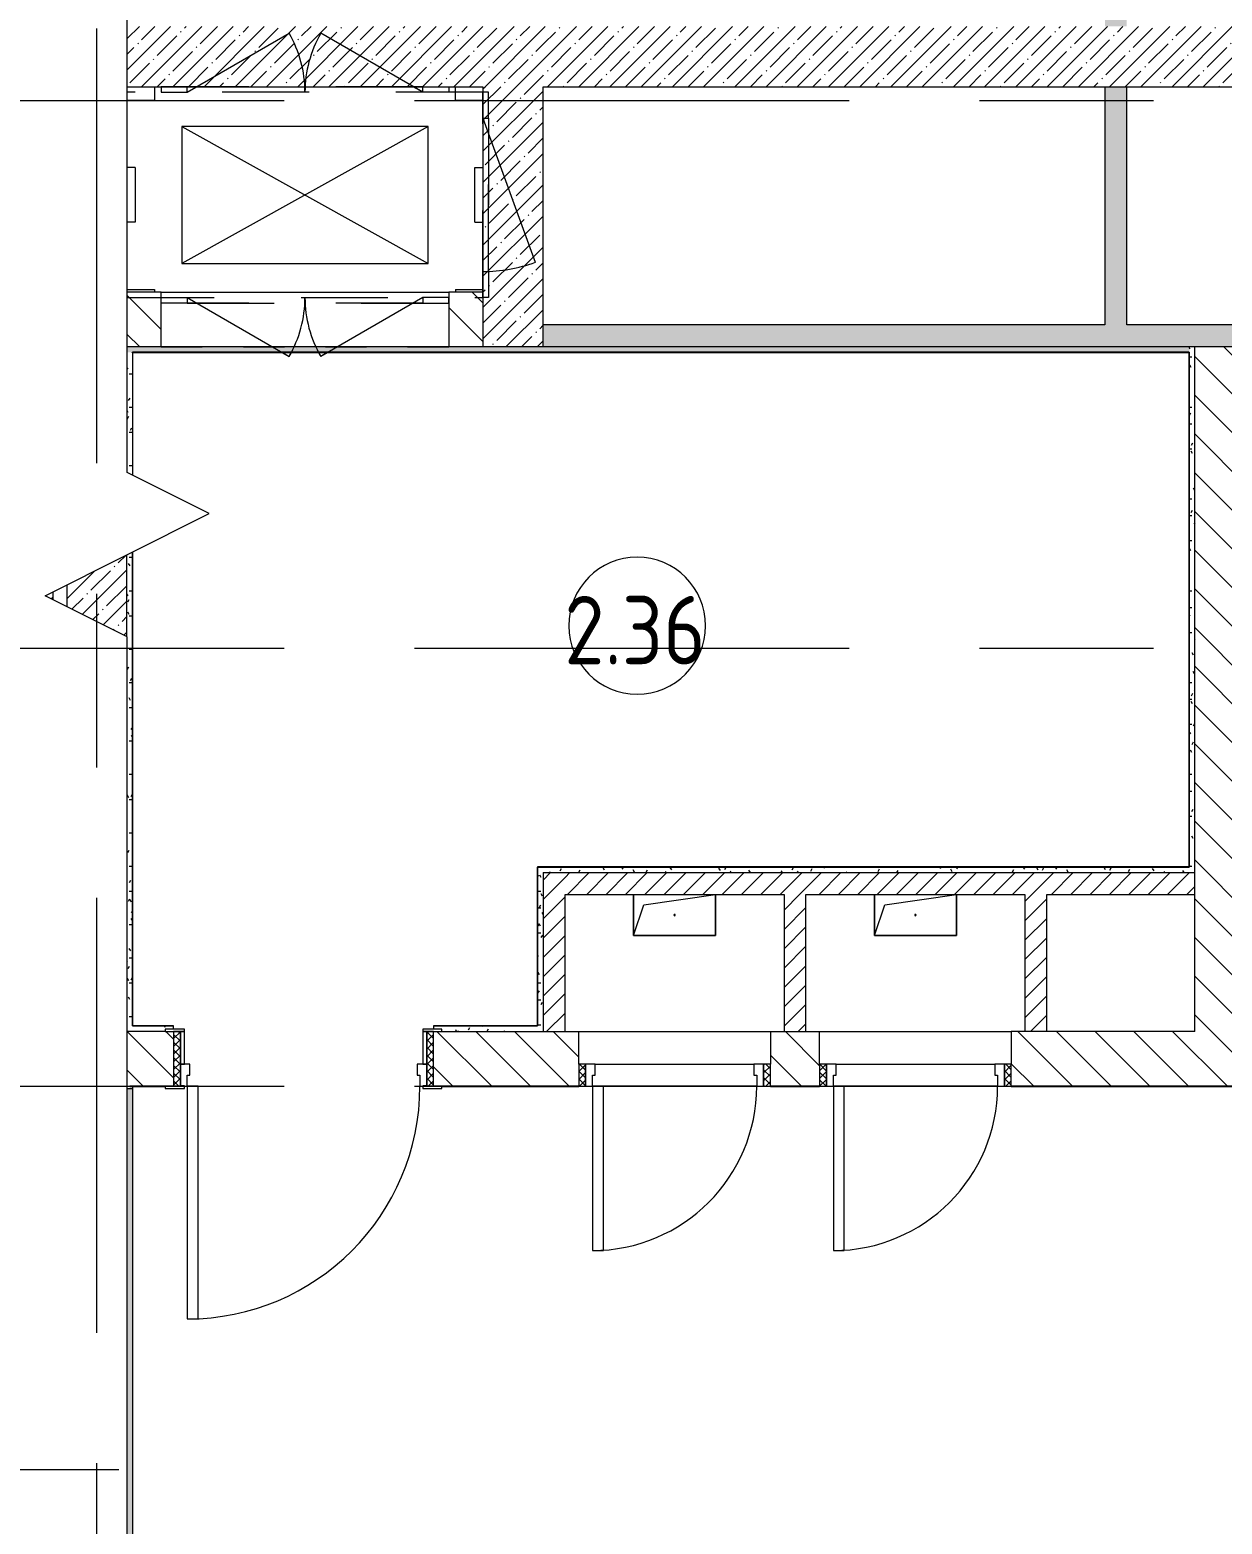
# Model space of a CAD drawing. Header units: millimetres. Extents: x 81609 to 272668, y -8553 to 29000.
# Drawn here: x 84615 to 88970, y 11801 to 17257 of the extents above; entities that cross this region are included whole.
import ezdxf

# ---------------------------------------------------------------- set-up
doc = ezdxf.new("R2010")
doc.units = ezdxf.units.MM
for name, pattern in [('Осевая', [3175, 635, -476.25, 1587.5, -476.25]), ('Снесенные', [714.375, 476.25, -238.125]), ('Штрих', [635, 317.5, -317.5]), ('Штрих короткий', [300, 150, -150])]:
    doc.linetypes.add(name, pattern=pattern)
for name, color, linetype, lineweight in [('A-AREA-IDEN', 7, 'Continuous', 9), ('A-DETL-GENF', 7, 'Continuous', 9), ('A-DOOR', 7, 'Continuous', 9), ('A-DOOR-1', 7, 'Continuous', 13), ('A-DOOR-2', 7, 'Штрих короткий', 9), ('A-DOOR-FRAM', 7, 'Continuous', 13), ('A-DOOR-FRAM-1', 7, 'Continuous', 9), ('A-GENM', 7, 'Continuous', 9), ('A-GENM-1', 7, 'Штрих', 9), ('A-WALL', 7, 'Continuous', 9), ('I-WALL', 7, 'Continuous', 9), ('M-EQPM', 7, 'Continuous', 9), ('M-EQPM-1', 7, 'Штрих', 9), ('M-EQPM-2', 7, 'Снесенные', 9), ('S-COLS', 7, 'Continuous', 9), ('Оси', 7, 'Continuous', 9), ('Оси-2', 7, 'Осевая', 9)]:
    doc.layers.add(name, color=color, linetype=linetype, lineweight=lineweight)
doc.layers.add('A-WALL-1', color=7, linetype='Continuous', lineweight=9, true_color=0x3c3c3c)
doc.layers.add('A-WALL-FNSH-1', color=7, linetype='Continuous', lineweight=9, true_color=0x3c3c3c)
doc.styles.add('GOST Common_1', font='GOST_Common.ttf', dxfattribs={"width": 0.9, "height": 250})
pattern_1 = [(45, (0, 0), (-57.024626, 57.024626), []), (45, (57.025, 0), (-57.024626, 57.024626), [100.806, -20.161, 3.353, -16.808])]
pattern_2 = [(135, (0, 0), (-70.71068, -70.71068), [])]
pattern_3 = [(135, (0, 0), (-75.43415, -75.43415), [106.68, -17.78, 3.556, -17.78]), (135, (0, 75.39), (-75.43415, -75.43415), []), (50, (0, 0), (127.52922, -11.15758), [13.335, -146.685]), (355, (0, 0), (-24.66966, 133.74002), [10.668, -117.348]), (100.451, (10.63, -0.93), (102.85973, 122.58178), [11.333, -124.663]), (46.184, (0, 35.56), (189.75516, -29.43036), [20.002, -220.027]), (96.636, (15.81, 33.1), (166.1822, 173.1996), [17, -186.995]), (351.184, (0, 35.56), (166.18393, 173.19757), [16.002, -176.022]), (21, (17.78, 26.67), (106.13027, -71.58603), [13.335, -146.685]), (326, (17.78, 26.67), (43.26188, 128.93175), [10.668, -117.348]), (71.451, (26.62, 20.7), (149.39198, 57.34505), [11.333, -124.663]), (37.5, (0, 0), (2.162228, 59.188357), [3.353, -112.573, 3.353, -115.773, -117.792]), (37.5, (0, 0), (2.162228, 59.188357), [-235.052, 3.353, -114.44]), (7.5, (0, 0), (46.773857, 70.126152), [3.353, -64.567, 3.353, -109.906, -44.894]), (7.5, (0, 0), (46.773857, 70.126152), [-181.178, 3.353, -41.542]), (327.5, (-39.65, 0), (94.913671, -4.010093), [3.353, -41.097, 3.353, -135.331, -184.023]), (327.5, (-39.65, 0), (94.913671, -4.010093), [-183.134, 3.353, -180.67]), (317.5, (-57.43, 0), (103.69057, 17.79882), [3.353, -54.432, 3.353, -88.748, -130.683]), (317.5, (-57.43, 0), (103.69057, 17.79882), [-149.885, 3.353, -127.33])]
pattern_4 = [(45, (0, 0), (-35.35534, 35.35534), [])]
pattern_5 = [(0, (0, 0), (121.92, 30.48), [10.058, -81.382, 10.058, -81.382, -487.68]), (0, (0, 0), (121.92, 30.48), [-182.88, 10.058, -172.822, 10.058, -81.382, -213.36]), (0, (0, 0), (121.92, 30.48), [-457.2, 10.058, -50.902, 10.058, -142.342]), (120, (45.72, 15.24), (-87.356454, 90.345817), [10.058, -81.382, 10.058, -81.382, -487.68]), (120, (45.72, 15.24), (-87.356454, 90.345817), [-182.88, 10.058, -172.822, 10.058, -81.382, -213.36]), (120, (45.72, 15.24), (-87.356454, 90.345817), [-457.2, 10.058, -50.902, 10.058, -142.342]), (240, (60.96, 76.2), (-34.563546, -120.825817), [10.058, -81.382, 10.058, -81.382, -487.68]), (240, (60.96, 76.2), (-34.563546, -120.825817), [-182.88, 10.058, -172.822, 10.058, -81.382, -213.36]), (240, (60.96, 76.2), (-34.563546, -120.825817), [-457.2, 10.058, -50.902, 10.058, -142.342])]

# ---------------------------------------------------------------- blocks, each defined once
blk = doc.blocks.new('110_Дверь_СКБ_1Ст_Внутренняя1 - Д-8 950x2100h_охрана-31784688-План размещения напольных электротехнических лючков и розеток 2 этажа в осях 23-33')
at = {"layer": 'A-DOOR'}
h = blk.add_hatch(dxfattribs=at)
h.set_pattern_fill('FP_6', color=256, style=0, pattern_type=2)
h.set_pattern_definition([(135, (1826.41, 164.685), (-14.14214, -14.14214), []), (225, (1826.41, 164.685), (14.14214, -14.14214), [])])
h.paths.add_polyline_path([(487.5, 100), (462.5, 100), (462.5, -100), (487.5, -100)])
at = {"layer": 'A-DOOR-FRAM-1'}
h = blk.add_hatch(dxfattribs=at)
h.set_pattern_fill('FP_7', color=256, style=0, pattern_type=2)
h.set_pattern_definition([(45, (-296.384, 164.685), (-14.1421, 14.1421), []), (135, (-296.384, 164.685), (-14.1421, -14.1421), [])])
h.paths.add_polyline_path([(-437.5, 100), (-462.5, 100), (-462.5, -100), (-437.5, -100)])
at = {"layer": 'A-DOOR'}
blk.add_arc((437.5, 100), 850, 90, 180, dxfattribs=at)
at = {"layer": 'A-DOOR-1'}
for p, q in [((437.5, 950), (397.5, 950)), ((397.5, 950), (397.5, 100)), ((437.5, 100), (437.5, 950)), ((397.5, 100), (437.5, 100))]:
    blk.add_line(p, q, dxfattribs=at)
at = {"layer": 'A-DOOR-FRAM'}
for p, q in [((-422.5, 108), (-492.5, 108)), ((-492.5, 108), (-492.5, 100)), ((-492.5, 100), (-422.5, 100)), ((-437.5, 100), (-462.5, 100)), ((-462.5, 100), (-462.5, -100)), ((-412.5, 100), (-437.5, 100)), ((-437.5, 100), (-437.5, 20)), ((-437.5, -100), (-437.5, 100)), ((-422.5, 100), (-437.5, 100)), ((-437.5, 100), (-437.5, 99)), ((-437.5, 99), (-422.5, 99)), ((-422.5, 100), (-422.5, 108)), ((-422.5, 99), (-422.5, 100)), ((-412.5, 60), (-412.5, 100)), ((-402.5, 60), (-412.5, 60)), ((-402.5, 20), (-402.5, 60)), ((437.5, 60), (427.5, 60)), ((427.5, 60), (427.5, 20)), ((437.5, 100), (437.5, 60)), ((462.5, 100), (437.5, 100)), ((517.5, 108), (447.5, 108)), ((447.5, 108), (447.5, 100)), ((462.5, 100), (447.5, 100)), ((447.5, 100), (447.5, 99)), ((447.5, 100), (517.5, 100)), ((447.5, 99), (462.5, 99)), ((462.5, 20), (462.5, 100)), ((487.5, 100), (462.5, 100)), ((462.5, 100), (462.5, -100)), ((462.5, 99), (462.5, 100)), ((487.5, -100), (487.5, 100)), ((517.5, 100), (517.5, 108)), ((-437.5, 20), (-402.5, 20)), ((-422.5, 20), (-437.5, 20)), ((-437.5, 20), (-437.5, -100)), ((-422.5, -100), (-422.5, 20)), ((427.5, 20), (462.5, 20)), ((462.5, 20), (447.5, 20)), ((447.5, 20), (447.5, -100)), ((462.5, -100), (462.5, 20)), ((-422.5, -100), (-492.5, -100)), ((-492.5, -100), (-492.5, -108)), ((-492.5, -108), (-422.5, -108)), ((-462.5, -100), (-437.5, -100)), ((-437.5, -100), (-422.5, -100)), ((-422.5, -108), (-422.5, -100)), ((447.5, -100), (462.5, -100)), ((517.5, -100), (447.5, -100)), ((447.5, -100), (447.5, -108)), ((447.5, -108), (517.5, -108)), ((462.5, -100), (487.5, -100)), ((517.5, -108), (517.5, -100))]:
    blk.add_line(p, q, dxfattribs=at)
blk = doc.blocks.new('DOR_Проход в стене_Прямоугольный - 1050x1150 EI30-23344994-План размещения напольных электротехнических лючков и розеток 2 этажа в осях 23-33')
at = {"layer": 'A-DOOR-2'}
for p, q in [((525, 100), (-525, 100)), ((525, -100), (-525, -100))]:
    blk.add_line(p, q, dxfattribs=at)
blk = doc.blocks.new('160_Подъемник - 160_Подъемник-23521422-План размещения напольных электротехнических лючков и розеток 2 этажа в осях 23-33')
at = {"layer": 'A-GENM'}
for p, q in [((220, 0), (592.4, 215)), ((220, 0), (592.4, 215)), ((566.4, 200), (592.4, 215)), ((733.6, 200), (707.6, 215)), ((1080, 0), (707.6, 215)), ((1080, 0), (707.6, 215)), ((-20, -95), (-20, 0)), ((-20, 0), (0, 0)), ((0, 0), (0, -95)), ((220, 20), (125, 20)), ((125, 20), (125, 0)), ((220, 20), (125, 20)), ((125, 20), (125, 0)), ((220, 0), (220, 20)), ((220, 0), (220, 20)), ((1080, 0), (1080, 20)), ((1080, 20), (1175, 20)), ((1080, 0), (1080, 20)), ((1080, 20), (1175, 20)), ((1175, 20), (1175, 0)), ((1175, 20), (1175, 0)), ((125, 0), (220, 0)), ((125, 0), (220, 0)), ((1175, 0), (1080, 0)), ((1175, 0), (1080, 0)), ((0, -95), (-20, -95)), ((0, -655), (-191.5, -128.8)), ((0, -655), (-20, -655)), ((-20, -655), (-20, -750)), ((0, -750), (0, -655)), ((-20, -750), (0, -750)), ((125, -770), (125, -750)), ((125, -750), (220, -750)), ((125, -770), (125, -750)), ((125, -750), (220, -750)), ((125, -770), (125, -750)), ((125, -750), (220, -750)), ((220, -750), (220, -770)), ((220, -750), (254.6, -770)), ((220, -750), (220, -770)), ((220, -750), (592.4, -965)), ((220, -750), (220, -770)), ((220, -750), (592.4, -965)), ((1080, -750), (707.6, -965)), ((1080, -750), (707.6, -965)), ((1080, -750), (1045.4, -770)), ((1080, -750), (1080, -770)), ((1175, -750), (1080, -750)), ((1080, -750), (1080, -770)), ((1175, -750), (1080, -750)), ((1080, -750), (1080, -770)), ((1175, -750), (1080, -750)), ((1175, -770), (1175, -750)), ((1175, -770), (1175, -750)), ((1175, -770), (1175, -750)), ((220, -770), (125, -770)), ((220, -770), (125, -770)), ((1080, -770), (1175, -770)), ((1080, -770), (1175, -770))]:
    blk.add_line(p, q, dxfattribs=at)
for centre, radius, start, end in [((220, 0), 430, 27.7919, 30), ((220, 0), 430, 0, 30), ((220, 0), 430, 0, 30), ((1080, 0), 430, 150, 180), ((1080, 0), 430, 150, 180), ((1080, 0), 430, 150, 152.2081), ((0, -655), 560, 90, 110), ((220, -750), 430, 330, 0), ((220, -750), 430, 330, 0), ((220, -750), 430, 357.3215, 0), ((1080, -750), 430, 180, 182.6785), ((1080, -750), 430, 180, 210), ((1080, -750), 430, 180, 210)]:
    blk.add_arc(centre, radius, start, end, dxfattribs=at)
at = {"layer": 'A-GENM-1'}
for p, q in [((1080, 20), (220, 20)), ((220, 20), (1080, 20)), ((1080, 20), (220, 20)), ((220, 20), (1080, 20)), ((-20, -95), (-20, -655)), ((-20, -655), (-20, -95)), ((1080, -770), (220, -770)), ((220, -770), (1080, -770)), ((220, -770), (792, -770)), ((1080, -770), (508, -770))]:
    blk.add_line(p, q, dxfattribs=at)
at = {"layer": 'M-EQPM'}
for p, q in [((1100, -625), (200, -125)), ((200, -625), (1100, -125)), ((1100, -125), (200, -125)), ((200, -125), (200, -625)), ((1100, -125), (200, -125)), ((200, -125), (200, -625)), ((1100, -625), (1100, -125)), ((1100, -625), (1100, -125)), ((200, -625), (1100, -625)), ((200, -625), (1100, -625))]:
    blk.add_line(p, q, dxfattribs=at)
at = {"layer": 'M-EQPM-1'}
for p, q in [((1299.3, 0), (0, 0)), ((0, 0), (0, -750)), ((0, -750), (1299.3, -750))]:
    blk.add_line(p, q, dxfattribs=at)
blk = doc.blocks.new('Закладная деталь приямка - 200_100-20924312-План размещения напольных электротехнических лючков и розеток 2 этажа в осях 23-33')
at = {"layer": 'M-EQPM-2'}
for p, q in [((85000, 16755), (84970.7, 16755)), ((85000, 16755), (85000, 16555)), ((85000, 16555), (84970.7, 16555))]:
    blk.add_line(p, q, dxfattribs=at)
blk = doc.blocks.new('Закладная деталь приямка - 200_100-V10-План размещения напольных электротехнических лючков и розеток 2 этажа в осях 23-33')
at = {"layer": 'M-EQPM-2'}
for p, q in [((86240, 16555), (86240, 16755)), ((86240, 16755), (86270, 16755)), ((86240, 16555), (86270, 16555))]:
    blk.add_line(p, q, dxfattribs=at)
blk = doc.blocks.new('Закладная деталь приямка - 150_100-20924311-План размещения напольных электротехнических лючков и розеток 2 этажа в осях 23-33')
at = {"layer": 'M-EQPM-2'}
for p, q in [((85070, 17050), (85070, 17000)), ((85070, 17000), (84970.7, 17000))]:
    blk.add_line(p, q, dxfattribs=at)
blk = doc.blocks.new('Закладная деталь приямка - 150_100-V11-План размещения напольных электротехнических лючков и розеток 2 этажа в осях 23-33')
at = {"layer": 'M-EQPM-2'}
for p, q in [((86170, 17000), (86170, 17050)), ((86270, 17000), (86170, 17000))]:
    blk.add_line(p, q, dxfattribs=at)
blk = doc.blocks.new('Закладная деталь приямка - 150_100-V12-План размещения напольных электротехнических лючков и розеток 2 этажа в осях 23-33')
at = {"layer": 'M-EQPM-2'}
for q in [(86270, 16310), (86170, 16300)]:
    blk.add_line((86170, 16310), q, dxfattribs=at)
blk = doc.blocks.new('Закладная деталь приямка - 150_100-V13-План размещения напольных электротехнических лючков и розеток 2 этажа в осях 23-33')
at = {"layer": 'M-EQPM-2'}
for p, q in [((84970.7, 16310), (85070, 16310)), ((85070, 16310), (85070, 16300))]:
    blk.add_line(p, q, dxfattribs=at)
blk = doc.blocks.new('110_Дверь_СКБ_1Ст - д-18 700x2100h_Технический шкаф ЭОМ и СС-23257539-План размещения напольных электротехнических лючков и розеток 2 этажа в осях 23-33')
at = {"layer": 'A-DOOR'}
h = blk.add_hatch(dxfattribs=at)
h.set_pattern_fill('FP_26', color=256, style=0, pattern_type=2)
h.set_pattern_definition([(135, (1951.41, 164.685), (-14.14214, -14.14214), []), (225, (1951.41, 164.685), (14.14214, -14.14214), [])])
h.paths.add_polyline_path([(362.5, 100), (337.5, 100), (337.5, 20), (362.5, 20)])
at = {"layer": 'A-DOOR-FRAM-1'}
h = blk.add_hatch(dxfattribs=at)
h.set_pattern_fill('FP_27', color=256, style=0, pattern_type=2)
h.set_pattern_definition([(45, (-171.384, 164.685), (-14.1421, 14.1421), []), (135, (-171.384, 164.685), (-14.1421, -14.1421), [])])
h.paths.add_polyline_path([(-312.5, 100), (-337.5, 100), (-337.5, 20), (-312.5, 20)])
at = {"layer": 'A-DOOR'}
blk.add_arc((312.5, 100), 600, 90, 180, dxfattribs=at)
at = {"layer": 'A-DOOR-1'}
for p, q in [((312.5, 700), (272.5, 700)), ((272.5, 700), (272.5, 100)), ((312.5, 100), (312.5, 700)), ((272.5, 100), (312.5, 100))]:
    blk.add_line(p, q, dxfattribs=at)
at = {"layer": 'A-DOOR-FRAM'}
for p, q in [((-312.5, 100), (-337.5, 100)), ((-337.5, 100), (-337.5, 20)), ((-287.5, 100), (-312.5, 100)), ((-312.5, 100), (-312.5, 20)), ((-312.5, 20), (-312.5, 100)), ((-287.5, 60), (-287.5, 100)), ((-277.5, 60), (-287.5, 60)), ((-277.5, 20), (-277.5, 60)), ((312.5, 60), (302.5, 60)), ((302.5, 60), (302.5, 20)), ((312.5, 100), (312.5, 60)), ((337.5, 100), (312.5, 100)), ((337.5, 20), (337.5, 100)), ((362.5, 100), (337.5, 100)), ((337.5, 100), (337.5, 20)), ((362.5, 20), (362.5, 100)), ((-337.5, 20), (-312.5, 20)), ((-312.5, 20), (-277.5, 20)), ((302.5, 20), (337.5, 20)), ((337.5, 20), (362.5, 20))]:
    blk.add_line(p, q, dxfattribs=at)
at = {"layer": 'A-DOOR-FRAM-1'}
for p, q in [((-287.5, 100), (272.5, 100)), ((302.5, 20), (-277.5, 20))]:
    blk.add_line(p, q, dxfattribs=at)
blk = doc.blocks.new('GM_Отверстие прямоугольное _в плите_ - Отверстие-21620300-План размещения напольных электротехнических лючков и розеток 2 этажа в осях 23-33')
at = {"layer": 'A-GENM'}
for p, q in [((-150, -75), (-150, 75)), ((-150, 75), (-150, -75)), ((-112.5, 37.5), (150, 75)), ((150, 75), (150, -75)), ((150, -75), (150, 75)), ((-150, -75), (-112.5, 37.5)), ((150, -75), (-150, -75)), ((-150, -75), (150, -75))]:
    blk.add_line(p, q, dxfattribs=at)
for start, end in [(360, 180), (180, 360)]:
    blk.add_arc((0, 0), 2.5, start, end, dxfattribs=at)
blk = doc.blocks.new('DET_L_Линия разрыва - М100-30654842-План размещения напольных электротехнических лючков и розеток 2 этажа в осях 23-33')
at = {"layer": 'A-DETL-GENF'}
for p, q in [((11889.9, 300), (11739.9, 0)), ((12189.9, -300), (11889.9, 300)), ((11739.9, 0), (0, 0)), ((12339.9, 0), (12189.9, -300)), ((24079.7, 0), (12339.9, 0))]:
    blk.add_line(p, q, dxfattribs=at)
blk = doc.blocks.new('Марка_Помещения - Номер-25198446-План размещения напольных электротехнических лючков и розеток 2 этажа в осях 23-33')
at = {"layer": 'A-AREA-IDEN'}
for start, end in [(360, 180), (180, 360)]:
    blk.add_arc((0, 0), 2.5, start, end, dxfattribs=at)

msp = doc.modelspace()

# ---------------------------------------------------------------- hatches: boundary and pattern name
at = {"layer": 'I-WALL'}
h = msp.add_hatch(dxfattribs=at)
h.set_pattern_fill('FP_19', color=256, style=0, pattern_type=2)
h.set_pattern_definition(pattern_3)
h.paths.add_polyline_path([(88621.7, 16180), (88621.7, 17050), (88541.7, 17050), (88541.7, 16180)])
h.paths.add_polyline_path([(88621.7, 17270), (88621.7, 21235.8), (88541.7, 21235.8), (88541.7, 17270)])
h = msp.add_hatch(dxfattribs=at)
h.set_pattern_fill('FP_2', color=256, style=0, pattern_type=2)
h.set_pattern_definition(pattern_1)
h.paths.add_polyline_path([(86270, 17050), (86490, 17050), (86490, 17270), (84970.7, 17269.9), (84970.7, 17050), (85824.1, 17050)])
h = msp.add_hatch(dxfattribs=at)
h.set_pattern_fill('FP_2', color=256, style=0, pattern_type=2)
h.set_pattern_definition(pattern_1)
h.paths.add_polyline_path([(92376.7, 17050), (92810, 17050), (92810, 17270), (86490, 17270), (86490, 17050), (92296.2, 17050)])
h = msp.add_hatch(dxfattribs=at)
h.set_pattern_fill('FP_2', color=256, style=0, pattern_type=2)
h.set_pattern_definition(pattern_1)
h.paths.add_polyline_path([(86490, 16100), (86490, 17050), (86270, 17050), (86270, 16100)])
h = msp.add_hatch(dxfattribs=at)
h.set_pattern_fill('FP_4', color=256, style=0, pattern_type=2)
h.set_pattern_definition(pattern_2)
h.paths.add_polyline_path([(85095, 16100), (85095, 16300), (84970.7, 16298.9), (84970.7, 16100)])
h.paths.add_polyline_path([(86145, 16100), (86270, 16100), (86270, 16300), (86145, 16300)])
h = msp.add_hatch(dxfattribs=at)
h.set_pattern_fill('FP_19', color=256, style=0, pattern_type=2)
h.set_pattern_definition(pattern_3)
h.paths.add_polyline_path([(89090, 16100), (89630, 16100), (89630, 16180), (86490, 16180), (86490, 16100), (89070, 16100)])
h = msp.add_hatch(dxfattribs=at)
h.set_pattern_fill('FP_41', color=256, style=0, pattern_type=2)
h.set_pattern_definition(pattern_5)
h.paths.add_polyline_path([(88849, 16080), (88850, 16080), (88850, 16100), (84970.7, 16099.3), (84970.7, 16080), (88412.9, 16080)])
h = msp.add_hatch(dxfattribs=at)
h.set_pattern_fill('FP_41', color=256, style=0, pattern_type=2)
h.set_pattern_definition(pattern_5)
h.paths.add_polyline_path([(88870, 14180), (88870, 16100), (88850, 16100), (88850, 14180)])
h = msp.add_hatch(dxfattribs=at)
h.set_pattern_fill('FP_4', color=256, style=0, pattern_type=2)
h.set_pattern_definition(pattern_2)
h.paths.add_polyline_path([(89070, 13600), (89070, 16100), (88870, 16100), (88870, 13600)])
h = msp.add_hatch(dxfattribs=at)
h.set_pattern_fill('FP_41', color=256, style=0, pattern_type=2)
h.set_pattern_definition(pattern_5)
h.paths.add_polyline_path([(84990, 13600), (84990, 15350.6), (84970, 15340.6), (84970.7, 13600)])
h.paths.add_polyline_path([(84990, 15631.2), (84990, 16080), (84970.7, 16080), (84970.7, 15640.9), (84973.6, 15639.5)])
h = msp.add_hatch(dxfattribs=at)
h.set_pattern_fill('FP_2', color=256, style=0, pattern_type=2)
h.set_pattern_definition(pattern_1)
h.paths.add_polyline_path([(84970, 15041.2), (84970, 15340.6), (84750, 15230.6), (84750, 15151.2), (84836.2, 15108.1)])
h = msp.add_hatch(dxfattribs=at)
h.set_pattern_fill('FP_2', color=256, style=0, pattern_type=2)
h.set_pattern_definition(pattern_1)
h.paths.add_polyline_path([(84700, 15176.2), (84700, 15205.6), (84670.7, 15190.9), (84678.6, 15186.9)])
h = msp.add_hatch(dxfattribs=at)
h.set_pattern_fill('FP_41', color=256, style=0, pattern_type=2)
h.set_pattern_definition(pattern_5)
h.paths.add_polyline_path([(86490, 13620), (86490, 14200), (86470, 14200), (86470, 13620)])
h = msp.add_hatch(dxfattribs=at)
h.set_pattern_fill('FP_41', color=256, style=0, pattern_type=2)
h.set_pattern_definition(pattern_5)
h.paths.add_polyline_path([(88412.9, 14180), (88850, 14180), (88849, 14200), (86490, 14200), (86490, 14180), (87118.5, 14180)])
h = msp.add_hatch(dxfattribs=at)
h.set_pattern_fill('FP_5', color=256, style=0, pattern_type=2)
h.set_pattern_definition(pattern_4)
h.paths.add_polyline_path([(86570, 13600), (86570, 14180), (86490, 14180), (86490, 13600)])
h = msp.add_hatch(dxfattribs=at)
h.set_pattern_fill('FP_5', color=256, style=0, pattern_type=2)
h.set_pattern_definition(pattern_4)
h.paths.add_polyline_path([(88870, 14100), (88870, 14180), (86570, 14180), (86570, 14100), (88412.9, 14100)])
h = msp.add_hatch(dxfattribs=at)
h.set_pattern_fill('FP_5', color=256, style=0, pattern_type=2)
h.set_pattern_definition(pattern_4)
h.paths.add_polyline_path([(87450, 13600), (87450, 14100), (87370, 14100), (87370, 13600)])
h = msp.add_hatch(dxfattribs=at)
h.set_pattern_fill('FP_5', color=256, style=0, pattern_type=2)
h.set_pattern_definition(pattern_4)
h.paths.add_polyline_path([(88330, 13600), (88330, 14100), (88250, 14100), (88250, 13600)])
h = msp.add_hatch(dxfattribs=at)
h.set_pattern_fill('FP_4', color=256, style=0, pattern_type=2)
h.set_pattern_definition(pattern_2)
h.paths.add_polyline_path([(87500, 13400), (87500, 13600), (87320, 13600), (87320, 13400)])
h.paths.add_polyline_path([(86620, 13400), (86620, 13600), (86090, 13600), (86090, 13400), (86120, 13400)])
h.paths.add_polyline_path([(84980, 13400), (85140, 13400), (85140, 13600), (84970.7, 13600), (84970.7, 13400)])
h = msp.add_hatch(dxfattribs=at)
h.set_pattern_fill('FP_41', color=256, style=0, pattern_type=2)
h.set_pattern_definition(pattern_5)
h.paths.add_polyline_path([(86120, 13600), (86490, 13600), (86490, 13620), (86090, 13620), (86090, 13608), (86120, 13608), (86120, 13601.6)])
h.paths.add_polyline_path([(84990, 13600), (85110, 13600.2), (85111, 13608), (85140, 13608), (85140, 13620), (84990, 13620)])
h = msp.add_hatch(dxfattribs=at)
h.set_pattern_fill('FP_4', color=256, style=0, pattern_type=2)
h.set_pattern_definition(pattern_2)
h.paths.add_polyline_path([(89375, 13400), (89375, 13600), (88200, 13600), (88200, 13400), (89345, 13400)])
h = msp.add_hatch(dxfattribs=at)
h.set_pattern_fill('FP_41', color=256, style=0, pattern_type=2)
h.set_pattern_definition(pattern_5)
h.paths.add_polyline_path([(84990, 10400), (84990, 13390), (84970.7, 13390), (84970.7, 10400)])
at = {"layer": 'S-COLS'}
h = msp.add_hatch(dxfattribs=at)
h.set_pattern_fill('FP_2', color=256, style=0, pattern_type=2)
h.set_pattern_definition(pattern_1)
h.paths.add_polyline_path([(84700, 15176.2), (84700, 15205.6), (84670.7, 15190.9)])

# ---------------------------------------------------------------- linework, layer by layer
at = {"layer": 'A-WALL'}
for p, q in [((89630, 16100), (84970.7, 16100)), ((88870, 13600), (88870, 16100)), ((88850, 16080), (84990, 16080)), ((84990, 16080), (84990, 15631.2)), ((88850, 16080), (88850, 14200)), ((84970, 15041.2), (84970, 15340.6)), ((84990, 13620), (84990, 15350.6)), ((86490, 14200), (88850, 14200)), ((86490, 14180), (86490, 13600)), ((86490, 14180), (88870, 14180)), ((85110, 13600), (84970.7, 13600)), ((84990, 13620), (85140, 13620)), ((86470, 13620), (86090, 13620)), ((86120, 13600), (86620, 13600)), ((87320, 13600), (87500, 13600)), ((84970.7, 13400), (85110, 13400)), ((85110, 13400), (84980, 13400)), ((86120, 13400), (86620, 13400)), ((86620, 13400), (86120, 13400)), ((87320, 13400), (87500, 13400)), ((87500, 13400), (87320, 13400))]:
    msp.add_line(p, q, dxfattribs=at)
at = {"layer": 'A-WALL-1'}
for p, q in [((84970.7, 17050), (86270, 17050)), ((86270, 17050), (86270, 16100)), ((86490, 16100), (86490, 17050)), ((86490, 17050), (89550, 17050)), ((88541.7, 17050), (88541.7, 16180)), ((88621.7, 16180), (88621.7, 17050)), ((85095, 16300), (84970.7, 16300)), ((85095, 16100), (85095, 16300)), ((86270, 16300), (86145, 16300)), ((86145, 16300), (86145, 16100)), ((88541.7, 16180), (86490, 16180)), ((89550, 16180), (88621.7, 16180)), ((84750, 15230.6), (84750, 15151.2)), ((84700, 15176.2), (84700, 15205.6)), ((86570, 14100), (87370, 14100)), ((86570, 13600), (86570, 14100)), ((87370, 14100), (87370, 13600)), ((87450, 14100), (88250, 14100)), ((87450, 13600), (87450, 14100)), ((88250, 14100), (88250, 13600)), ((88330, 14100), (88870, 14100)), ((88330, 13600), (88330, 14100)), ((85140, 13608), (85140, 13620)), ((86090, 13620), (86090, 13608)), ((86470, 13621), (86470, 13620)), ((86620, 13480), (86620, 13600)), ((87320, 13600), (87320, 13480)), ((87500, 13480), (87500, 13600)), ((88870, 13600), (88200, 13600)), ((88200, 13600), (88200, 13480)), ((84990, 13390), (84970.7, 13390)), ((88200, 13400), (89345, 13400))]:
    msp.add_line(p, q, dxfattribs=at)
at = {"layer": 'A-WALL-FNSH-1'}
for p, q in [((84991, 16079), (88849, 16079)), ((84991, 15630.7), (84991, 16079)), ((88849, 16079), (88849, 14201)), ((84991, 13621), (84991, 15351.1)), ((86469, 14201), (86469, 13621)), ((88849, 14201), (86469, 14201)), ((86470, 13621), (86470, 14200)), ((86470, 14200), (86490, 14200)), ((85140, 13621), (84991, 13621)), ((85140, 13620), (85140, 13621)), ((86090, 13621), (86090, 13620)), ((86090, 13621), (86470, 13621)), ((84980, 13400), (84980, 13399)), ((84980, 13399), (84990, 13399)), ((84990, 13399), (84990, 10400)), ((84991, 13399), (85110, 13399)), ((84991, 10400), (84991, 13399)), ((86120, 13399), (86620, 13399)), ((86620, 13399), (86620, 13400)), ((87320, 13400), (87320, 13399)), ((87320, 13399), (87500, 13399)), ((87500, 13399), (87500, 13400)), ((89345, 13400), (88200, 13400)), ((88200, 13400), (88200, 13399)), ((88200, 13399), (89345, 13399))]:
    msp.add_line(p, q, dxfattribs=at)
at = {"layer": 'I-WALL'}
for p, q in [((85095, 16300), (86145, 16300)), ((86620, 13600), (87320, 13600)), ((87500, 13600), (88200, 13600)), ((86670, 13399), (86620, 13399)), ((87320, 13399), (86710, 13399)), ((87550, 13399), (87500, 13399)), ((88200, 13399), (87590, 13399))]:
    msp.add_line(p, q, dxfattribs=at)
at = {"layer": 'S-COLS'}
msp.add_line((84700, 15176.2), (84700, 15205.6), dxfattribs=at)
at = {"layer": 'Оси'}
for p, q in [((82409.3, 17000), (84909.3, 17000)), ((82409.3, 15000), (84909.3, 15000)), ((82409.3, 13400), (84909.3, 13400)), ((83699.9, 12000), (84939.7, 12000))]:
    msp.add_line(p, q, dxfattribs=at)
at = {"layer": 'Оси-2'}
for p, q in [((84860, 1863.7), (84860, 19415.1)), ((84909.3, 17000), (122760, 17000)), ((84909.3, 15000), (122160, 15000)), ((84909.3, 13400), (119719, 13400))]:
    msp.add_line(p, q, dxfattribs=at)

# ---------------------------------------------------------------- block references
at = {"layer": 'A-AREA-IDEN', "xscale": 99.99999999999993, "yscale": 99.99999999999993, "zscale": 99.99999999999993}
msp.add_blockref('Марка_Помещения - Номер-25198446-План размещения напольных электротехнических лючков и розеток 2 этажа в осях 23-33', (86833.4, 15081.8), dxfattribs=at)
at = {"layer": 'A-DETL-GENF', "rotation": 270.0000000000003}
msp.add_blockref('DET_L_Линия разрыва - М100-30654842-План размещения напольных электротехнических лючков и розеток 2 этажа в осях 23-33', (84970.7, 27380.8), dxfattribs=at)
at = {"layer": 'A-DOOR', "rotation": 180}
for name, p in [('DOR_Проход в стене_Прямоугольный - 1050x1150 EI30-23344994-План размещения напольных электротехнических лючков и розеток 2 этажа в осях 23-33', (85620, 16200)), ('110_Дверь_СКБ_1Ст_Внутренняя1 - Д-8 950x2100h_охрана-31784688-План размещения напольных электротехнических лючков и розеток 2 этажа в осях 23-33', (85627.5, 13500)), ('110_Дверь_СКБ_1Ст - д-18 700x2100h_Технический шкаф ЭОМ и СС-23257539-План размещения напольных электротехнических лючков и розеток 2 этажа в осях 23-33', (86982.5, 13500)), ('110_Дверь_СКБ_1Ст - д-18 700x2100h_Технический шкаф ЭОМ и СС-23257539-План размещения напольных электротехнических лючков и розеток 2 этажа в осях 23-33', (87862.5, 13500))]:
    msp.add_blockref(name, p, dxfattribs=at)
at = {"layer": 'A-GENM'}
for p in [(86970, 14025), (87850, 14025)]:
    msp.add_blockref('GM_Отверстие прямоугольное _в плите_ - Отверстие-21620300-План размещения напольных электротехнических лючков и розеток 2 этажа в осях 23-33', p, dxfattribs=at)
at = {"layer": 'M-EQPM', "rotation": 180}
msp.add_blockref('160_Подъемник - 160_Подъемник-23521422-План размещения напольных электротехнических лючков и розеток 2 этажа в осях 23-33', (86270, 16280), dxfattribs=at)
at = {"layer": 'M-EQPM'}
for name in ['Закладная деталь приямка - 150_100-20924311-План размещения напольных электротехнических лючков и розеток 2 этажа в осях 23-33', 'Закладная деталь приямка - 150_100-V11-План размещения напольных электротехнических лючков и розеток 2 этажа в осях 23-33', 'Закладная деталь приямка - 200_100-20924312-План размещения напольных электротехнических лючков и розеток 2 этажа в осях 23-33', 'Закладная деталь приямка - 200_100-V10-План размещения напольных электротехнических лючков и розеток 2 этажа в осях 23-33', 'Закладная деталь приямка - 150_100-V13-План размещения напольных электротехнических лючков и розеток 2 этажа в осях 23-33', 'Закладная деталь приямка - 150_100-V12-План размещения напольных электротехнических лючков и розеток 2 этажа в осях 23-33']:
    msp.add_blockref(name, (0, 0), dxfattribs=at)

# ---------------------------------------------------------------- texts
at = {"layer": 'A-AREA-IDEN', "insert": (86567.6, 15190.4), "char_height": 250, "width": 663.797, "attachment_point": 1, "style": 'GOST Common_1'}
msp.add_mtext('2.36', dxfattribs=at)

doc.saveas('drawing.dxf')
